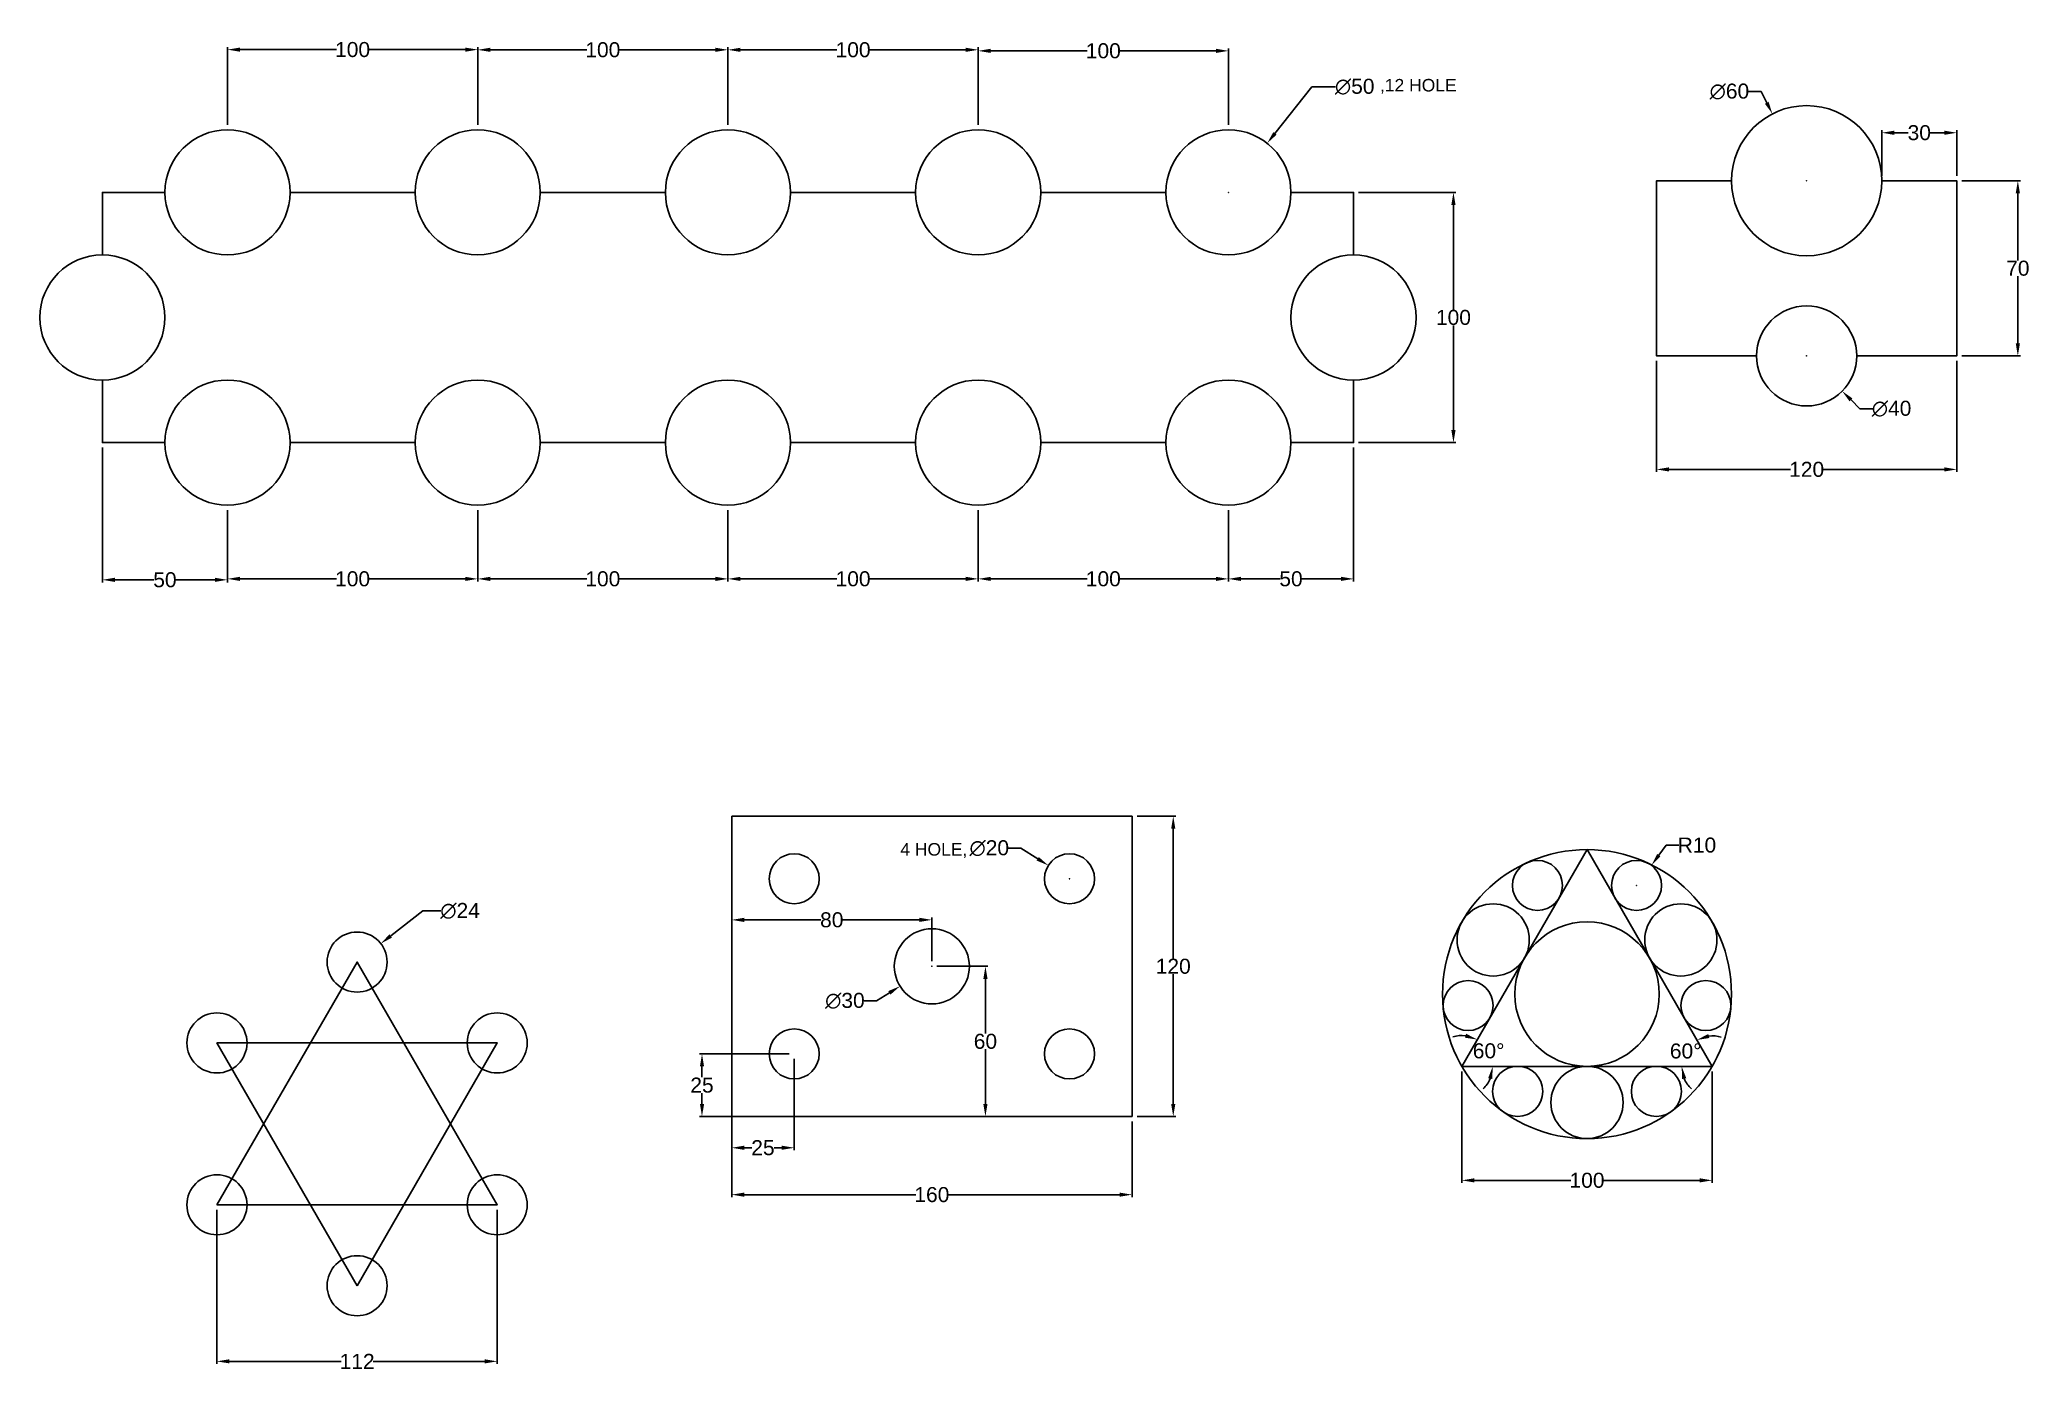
# Model space of a CAD drawing. Header units: millimetres. Extents: x 157 to 952, y 345 to 877.
import ezdxf

# ---------------------------------------------------------------- set-up
doc = ezdxf.new("R2010")
doc.units = ezdxf.units.MM
doc.header["$MEASUREMENT"] = 0
doc.styles.get("Standard").update_dxf_attribs({"font": 'arial.ttf'})
doc.dimstyles.get("Standard").update_dxf_attribs({"dimtxt": 6, "dimasz": 5, "dimexe": 1, "dimexo": 2, "dimgap": 0.09, "dimtad": 0, "dimtih": 1, "dimtoh": 1, "dimdec": 0, "dimzin": 0, "dimdsep": 46, "dimtxsty": 'Standard', "dimcen": 0.09, "dimadec": 0, "dimazin": 0, "dimtfac": 1, "dimtdec": 0, "dimtofl": 0, "dimtmove": 0, "dimatfit": 3, "dimfxl": 1, "dimtolj": 1, "dimtzin": 0, "dimarcsym": 0})

# ---------------------------------------------------------------- blocks, each defined once
blk = doc.blocks.new('*D2')
at = {"color": 0, "lineweight": -2, "ltscale": 0.5, "transparency": 16777216}
for p, q in [((231.5, 843.5), (231.5, 874.53)), ((331.5, 843.5), (331.5, 874.53)), ((236.5, 873.53), (275.08, 873.53)), ((326.5, 873.53), (287.93, 873.53))]:
    blk.add_line(p, q, dxfattribs=at)
at = {"color": 0, "ltscale": 0.5, "transparency": 16777216}
for points in [[(236.5, 874.36), (236.5, 872.69), (231.5, 873.53)], [(326.5, 874.36), (326.5, 872.69), (331.5, 873.53)]]:
    blk.add_solid(points, dxfattribs=at)
at = {"layer": 'Defpoints', "color": 0, "ltscale": 0.5, "transparency": 16777216}
for p in [(331.5, 873.53), (231.5, 841.5), (331.5, 841.5)]:
    blk.add_point(p, dxfattribs=at)
at = {"color": 0, "ltscale": 0.5, "transparency": 16777216, "insert": (281.5, 873.53), "char_height": 6, "attachment_point": 5}
blk.add_mtext('\\A1;100', dxfattribs=at)
blk = doc.blocks.new('*D3')
at = {"color": 0, "lineweight": -2, "ltscale": 0.5, "transparency": 16777216}
for p, q in [((331.5, 843.5), (331.5, 874.46)), ((336.5, 873.46), (375.08, 873.46)), ((426.5, 873.46), (387.93, 873.46)), ((431.5, 843.5), (431.5, 874.46))]:
    blk.add_line(p, q, dxfattribs=at)
at = {"color": 0, "ltscale": 0.5, "transparency": 16777216}
for points in [[(336.5, 874.29), (336.5, 872.63), (331.5, 873.46)], [(426.5, 874.29), (426.5, 872.63), (431.5, 873.46)]]:
    blk.add_solid(points, dxfattribs=at)
at = {"layer": 'Defpoints', "color": 0, "ltscale": 0.5, "transparency": 16777216}
for p in [(431.5, 873.46), (331.5, 841.5), (431.5, 841.5)]:
    blk.add_point(p, dxfattribs=at)
at = {"color": 0, "ltscale": 0.5, "transparency": 16777216, "insert": (381.5, 873.46), "char_height": 6, "attachment_point": 5}
blk.add_mtext('\\A1;100', dxfattribs=at)
blk = doc.blocks.new('*D4')
at = {"color": 0, "lineweight": -2, "ltscale": 0.5, "transparency": 16777216}
for p, q in [((431.5, 843.5), (431.5, 874.46)), ((436.5, 873.46), (475.08, 873.46)), ((526.5, 873.46), (487.93, 873.46)), ((531.5, 843.5), (531.5, 874.46))]:
    blk.add_line(p, q, dxfattribs=at)
at = {"color": 0, "ltscale": 0.5, "transparency": 16777216}
for points in [[(436.5, 874.29), (436.5, 872.63), (431.5, 873.46)], [(526.5, 874.29), (526.5, 872.63), (531.5, 873.46)]]:
    blk.add_solid(points, dxfattribs=at)
at = {"layer": 'Defpoints', "color": 0, "ltscale": 0.5, "transparency": 16777216}
for p in [(531.5, 873.46), (431.5, 841.5), (531.5, 841.5)]:
    blk.add_point(p, dxfattribs=at)
at = {"color": 0, "ltscale": 0.5, "transparency": 16777216, "insert": (481.5, 873.46), "char_height": 6, "attachment_point": 5}
blk.add_mtext('\\A1;100', dxfattribs=at)
blk = doc.blocks.new('*D5')
at = {"color": 0, "lineweight": -2, "ltscale": 0.5, "transparency": 16777216}
for p, q in [((531.5, 843.5), (531.5, 874.04)), ((536.5, 873.04), (575.08, 873.04)), ((626.5, 873.04), (587.93, 873.04)), ((631.5, 843.5), (631.5, 874.04))]:
    blk.add_line(p, q, dxfattribs=at)
at = {"color": 0, "ltscale": 0.5, "transparency": 16777216}
for points in [[(536.5, 873.88), (536.5, 872.21), (531.5, 873.04)], [(626.5, 873.88), (626.5, 872.21), (631.5, 873.04)]]:
    blk.add_solid(points, dxfattribs=at)
at = {"layer": 'Defpoints', "color": 0, "ltscale": 0.5, "transparency": 16777216}
for p in [(631.5, 873.04), (531.5, 841.5), (631.5, 841.5)]:
    blk.add_point(p, dxfattribs=at)
at = {"color": 0, "ltscale": 0.5, "transparency": 16777216, "insert": (581.5, 873.04), "char_height": 6, "attachment_point": 5}
blk.add_mtext('\\A1;100', dxfattribs=at)
blk = doc.blocks.new('*D6')
at = {"color": 0, "lineweight": -2, "ltscale": 0.5, "transparency": 16777216}
for p, q in [((231.5, 689.5), (231.5, 661.05)), ((331.5, 689.5), (331.5, 661.05)), ((236.5, 662.05), (275.08, 662.05)), ((326.5, 662.05), (287.93, 662.05))]:
    blk.add_line(p, q, dxfattribs=at)
at = {"color": 0, "ltscale": 0.5, "transparency": 16777216}
for points in [[(236.5, 662.88), (236.5, 661.22), (231.5, 662.05)], [(326.5, 662.88), (326.5, 661.22), (331.5, 662.05)]]:
    blk.add_solid(points, dxfattribs=at)
at = {"layer": 'Defpoints', "color": 0, "ltscale": 0.5, "transparency": 16777216}
for p in [(231.5, 691.5), (331.5, 691.5), (331.5, 662.05)]:
    blk.add_point(p, dxfattribs=at)
at = {"color": 0, "ltscale": 0.5, "transparency": 16777216, "insert": (281.5, 662.05), "char_height": 6, "attachment_point": 5}
blk.add_mtext('\\A1;100', dxfattribs=at)
blk = doc.blocks.new('*D7')
at = {"color": 0, "lineweight": -2, "ltscale": 0.5, "transparency": 16777216}
for p, q in [((331.5, 689.5), (331.5, 661.05)), ((431.5, 689.5), (431.5, 661.05)), ((336.5, 662.05), (375.08, 662.05)), ((426.5, 662.05), (387.93, 662.05))]:
    blk.add_line(p, q, dxfattribs=at)
at = {"color": 0, "ltscale": 0.5, "transparency": 16777216}
for points in [[(336.5, 662.88), (336.5, 661.22), (331.5, 662.05)], [(426.5, 662.88), (426.5, 661.22), (431.5, 662.05)]]:
    blk.add_solid(points, dxfattribs=at)
at = {"layer": 'Defpoints', "color": 0, "ltscale": 0.5, "transparency": 16777216}
for p in [(331.5, 691.5), (431.5, 691.5), (431.5, 662.05)]:
    blk.add_point(p, dxfattribs=at)
at = {"color": 0, "ltscale": 0.5, "transparency": 16777216, "insert": (381.5, 662.05), "char_height": 6, "attachment_point": 5}
blk.add_mtext('\\A1;100', dxfattribs=at)
blk = doc.blocks.new('*D9')
at = {"color": 0, "lineweight": -2, "ltscale": 0.5, "transparency": 16777216}
for p, q in [((531.5, 689.5), (531.5, 661.05)), ((631.5, 689.5), (631.5, 661.05)), ((536.5, 662.05), (575.08, 662.05)), ((626.5, 662.05), (587.93, 662.05))]:
    blk.add_line(p, q, dxfattribs=at)
at = {"color": 0, "ltscale": 0.5, "transparency": 16777216}
for points in [[(536.5, 662.88), (536.5, 661.22), (531.5, 662.05)], [(626.5, 662.88), (626.5, 661.22), (631.5, 662.05)]]:
    blk.add_solid(points, dxfattribs=at)
at = {"layer": 'Defpoints', "color": 0, "ltscale": 0.5, "transparency": 16777216}
for p in [(531.5, 691.5), (631.5, 691.5), (631.5, 662.05)]:
    blk.add_point(p, dxfattribs=at)
at = {"color": 0, "ltscale": 0.5, "transparency": 16777216, "insert": (581.5, 662.05), "char_height": 6, "attachment_point": 5}
blk.add_mtext('\\A1;100', dxfattribs=at)
blk = doc.blocks.new('*D10')
at = {"color": 0, "lineweight": -2, "ltscale": 0.5, "transparency": 16777216}
for p, q in [((431.5, 689.5), (431.5, 661.05)), ((531.5, 689.5), (531.5, 661.05)), ((436.5, 662.05), (475.08, 662.05)), ((526.5, 662.05), (487.93, 662.05))]:
    blk.add_line(p, q, dxfattribs=at)
at = {"color": 0, "ltscale": 0.5, "transparency": 16777216}
for points in [[(436.5, 662.88), (436.5, 661.22), (431.5, 662.05)], [(526.5, 662.88), (526.5, 661.22), (531.5, 662.05)]]:
    blk.add_solid(points, dxfattribs=at)
at = {"layer": 'Defpoints', "color": 0, "ltscale": 0.5, "transparency": 16777216}
for p in [(431.5, 691.5), (531.5, 691.5), (531.5, 662.05)]:
    blk.add_point(p, dxfattribs=at)
at = {"color": 0, "ltscale": 0.5, "transparency": 16777216, "insert": (481.5, 662.05), "char_height": 6, "attachment_point": 5}
blk.add_mtext('\\A1;100', dxfattribs=at)
blk = doc.blocks.new('*D11')
at = {"color": 0, "lineweight": -2, "ltscale": 0.5, "transparency": 16777216}
for p, q in [((681.5, 714.5), (681.5, 661.05)), ((631.5, 689.5), (631.5, 661.05)), ((636.5, 662.05), (652.13, 662.05)), ((676.5, 662.05), (660.88, 662.05))]:
    blk.add_line(p, q, dxfattribs=at)
at = {"color": 0, "ltscale": 0.5, "transparency": 16777216}
for points in [[(636.5, 662.88), (636.5, 661.22), (631.5, 662.05)], [(676.5, 662.88), (676.5, 661.22), (681.5, 662.05)]]:
    blk.add_solid(points, dxfattribs=at)
at = {"layer": 'Defpoints', "color": 0, "ltscale": 0.5, "transparency": 16777216}
for p in [(681.5, 716.5), (631.5, 691.5), (681.5, 662.05)]:
    blk.add_point(p, dxfattribs=at)
at = {"color": 0, "ltscale": 0.5, "transparency": 16777216, "insert": (656.5, 662.05), "char_height": 6, "attachment_point": 5}
blk.add_mtext('\\A1;50', dxfattribs=at)
blk = doc.blocks.new('*D12')
at = {"color": 0, "lineweight": -2, "ltscale": 0.5, "transparency": 16777216}
for p, q in [((181.5, 714.5), (181.5, 660.67)), ((231.5, 689.5), (231.5, 660.67)), ((186.5, 661.67), (202.13, 661.67)), ((226.5, 661.67), (210.88, 661.67))]:
    blk.add_line(p, q, dxfattribs=at)
at = {"color": 0, "ltscale": 0.5, "transparency": 16777216}
for points in [[(186.5, 662.5), (186.5, 660.84), (181.5, 661.67)], [(226.5, 662.5), (226.5, 660.84), (231.5, 661.67)]]:
    blk.add_solid(points, dxfattribs=at)
at = {"layer": 'Defpoints', "color": 0, "ltscale": 0.5, "transparency": 16777216}
for p in [(181.5, 716.5), (231.5, 691.5), (231.5, 661.67)]:
    blk.add_point(p, dxfattribs=at)
at = {"color": 0, "ltscale": 0.5, "transparency": 16777216, "insert": (206.5, 661.67), "char_height": 6, "attachment_point": 5}
blk.add_mtext('\\A1;50', dxfattribs=at)
blk = doc.blocks.new('*D13')
at = {"color": 0, "lineweight": -2, "ltscale": 0.5, "transparency": 16777216}
for p, q in [((683.5, 816.5), (722.42, 816.5)), ((721.42, 811.5), (721.42, 769.66)), ((721.42, 721.5), (721.42, 763.35)), ((683.5, 716.5), (722.42, 716.5))]:
    blk.add_line(p, q, dxfattribs=at)
at = {"color": 0, "ltscale": 0.5, "transparency": 16777216}
for points in [[(720.59, 811.5), (722.26, 811.5), (721.42, 816.5)], [(720.59, 721.5), (722.26, 721.5), (721.42, 716.5)]]:
    blk.add_solid(points, dxfattribs=at)
at = {"layer": 'Defpoints', "color": 0, "ltscale": 0.5, "transparency": 16777216}
for p in [(681.5, 816.5), (681.5, 716.5), (721.42, 716.5)]:
    blk.add_point(p, dxfattribs=at)
at = {"color": 0, "ltscale": 0.5, "transparency": 16777216, "insert": (721.42, 766.5), "char_height": 6, "attachment_point": 5}
blk.add_mtext('\\A1;100', dxfattribs=at)
blk = doc.blocks.new('*D14')
at = {"color": 0, "lineweight": -2, "ltscale": 0.5, "transparency": 16777216}
for p, q in [((924.57, 821.16), (947.96, 821.16)), ((946.96, 816.16), (946.96, 789.32)), ((946.96, 756.16), (946.96, 783.01)), ((924.57, 751.16), (947.96, 751.16))]:
    blk.add_line(p, q, dxfattribs=at)
at = {"color": 0, "ltscale": 0.5, "transparency": 16777216}
for points in [[(946.13, 816.16), (947.8, 816.16), (946.96, 821.16)], [(946.13, 756.16), (947.8, 756.16), (946.96, 751.16)]]:
    blk.add_solid(points, dxfattribs=at)
at = {"layer": 'Defpoints', "color": 0, "ltscale": 0.5, "transparency": 16777216}
for p in [(922.57, 821.16), (922.57, 751.16), (946.96, 751.16)]:
    blk.add_point(p, dxfattribs=at)
at = {"color": 0, "ltscale": 0.5, "transparency": 16777216, "insert": (946.96, 786.16), "char_height": 6, "attachment_point": 5}
blk.add_mtext('\\A1;70', dxfattribs=at)
blk = doc.blocks.new('*D15')
at = {"color": 0, "lineweight": -2, "ltscale": 0.5, "transparency": 16777216}
for p, q in [((802.57, 749.16), (802.57, 704.79)), ((922.57, 749.16), (922.57, 704.79)), ((807.57, 705.79), (856.14, 705.79)), ((917.57, 705.79), (868.99, 705.79))]:
    blk.add_line(p, q, dxfattribs=at)
at = {"color": 0, "ltscale": 0.5, "transparency": 16777216}
for points in [[(807.57, 706.63), (807.57, 704.96), (802.57, 705.79)], [(917.57, 706.63), (917.57, 704.96), (922.57, 705.79)]]:
    blk.add_solid(points, dxfattribs=at)
at = {"layer": 'Defpoints', "color": 0, "ltscale": 0.5, "transparency": 16777216}
for p in [(802.57, 751.16), (922.57, 751.16), (922.57, 705.79)]:
    blk.add_point(p, dxfattribs=at)
at = {"color": 0, "ltscale": 0.5, "transparency": 16777216, "insert": (862.57, 705.79), "char_height": 6, "attachment_point": 5}
blk.add_mtext('\\A1;120', dxfattribs=at)
blk = doc.blocks.new('*D16')
at = {"color": 0, "lineweight": -2, "ltscale": 0.5, "transparency": 16777216}
for p, q in [((892.57, 823.16), (892.57, 841.32)), ((897.57, 840.32), (903.19, 840.32)), ((917.57, 840.32), (911.94, 840.32)), ((922.57, 823.16), (922.57, 841.32))]:
    blk.add_line(p, q, dxfattribs=at)
at = {"color": 0, "ltscale": 0.5, "transparency": 16777216}
for points in [[(897.57, 841.15), (897.57, 839.48), (892.57, 840.32)], [(917.57, 841.15), (917.57, 839.48), (922.57, 840.32)]]:
    blk.add_solid(points, dxfattribs=at)
at = {"layer": 'Defpoints', "color": 0, "ltscale": 0.5, "transparency": 16777216}
for p in [(922.57, 840.32), (892.57, 821.16), (922.57, 821.16)]:
    blk.add_point(p, dxfattribs=at)
at = {"color": 0, "ltscale": 0.5, "transparency": 16777216, "insert": (907.57, 840.32), "char_height": 6, "attachment_point": 5}
blk.add_mtext('\\A1;30', dxfattribs=at)
blk = doc.blocks.new('*D17')
at = {"color": 0, "lineweight": -2, "ltscale": 0.5, "transparency": 16777216}
for p, q in [((839.33, 856.77), (844.33, 856.77)), ((844.33, 856.77), (846.61, 852.31)), ((862.48, 821.16), (862.66, 821.16)), ((862.57, 821.07), (862.57, 821.25))]:
    blk.add_line(p, q, dxfattribs=at)
at = {"color": 0, "ltscale": 0.5, "transparency": 16777216}
blk.add_solid([(847.35, 852.69), (845.87, 851.94), (848.89, 847.86)], dxfattribs=at)
at = {"layer": 'Defpoints', "color": 0, "ltscale": 0.5, "transparency": 16777216}
for p in [(848.89, 847.86), (876.24, 794.46)]:
    blk.add_point(p, dxfattribs=at)
at = {"color": 0, "ltscale": 0.5, "transparency": 16777216, "insert": (831.69, 856.77), "char_height": 6, "attachment_point": 5}
blk.add_mtext('\\A1;∅60', dxfattribs=at)
blk = doc.blocks.new('*D18')
at = {"color": 0, "lineweight": -2, "ltscale": 0.5, "transparency": 16777216}
for p, q in [((862.48, 751.16), (862.66, 751.16)), ((862.57, 751.07), (862.57, 751.25)), ((883.86, 730.03), (880.31, 733.55)), ((888.86, 730.03), (883.86, 730.03))]:
    blk.add_line(p, q, dxfattribs=at)
at = {"color": 0, "ltscale": 0.5, "transparency": 16777216}
blk.add_solid([(880.9, 734.14), (879.72, 732.96), (876.76, 737.07)], dxfattribs=at)
at = {"layer": 'Defpoints', "color": 0, "ltscale": 0.5, "transparency": 16777216}
for p in [(848.37, 765.25), (876.76, 737.07)]:
    blk.add_point(p, dxfattribs=at)
at = {"color": 0, "ltscale": 0.5, "transparency": 16777216, "insert": (896.5, 730.03), "char_height": 6, "attachment_point": 5}
blk.add_mtext('\\A1;∅40', dxfattribs=at)
blk = doc.blocks.new('*D19')
at = {"color": 0, "lineweight": -2, "ltscale": 0.5, "transparency": 16777216}
for p, q in [((664.8, 858.7), (650.09, 840.05)), ((674.32, 858.7), (664.8, 858.7)), ((631.41, 816.5), (631.59, 816.5)), ((631.5, 816.41), (631.5, 816.59))]:
    blk.add_line(p, q, dxfattribs=at)
at = {"color": 0, "ltscale": 0.5, "transparency": 16777216}
blk.add_solid([(649.43, 840.57), (650.74, 839.54), (646.99, 836.13)], dxfattribs=at)
at = {"layer": 'Defpoints', "color": 0, "ltscale": 0.5, "transparency": 16777216}
for p in [(646.99, 836.13), (616.01, 796.88)]:
    blk.add_point(p, dxfattribs=at)
at = {"color": 0, "ltscale": 0.5, "transparency": 16777216, "insert": (681.96, 858.7), "char_height": 6, "attachment_point": 5}
blk.add_mtext('\\A1;∅50', dxfattribs=at)
blk = doc.blocks.new('*D21')
at = {"color": 0, "lineweight": -2, "ltscale": 0.5, "transparency": 16777216}
for p, q in [((806.48, 555.66), (803.51, 551.64)), ((811.48, 555.66), (806.48, 555.66)), ((794.51, 539.57), (794.69, 539.57)), ((794.6, 539.48), (794.6, 539.66))]:
    blk.add_line(p, q, dxfattribs=at)
at = {"color": 0, "ltscale": 0.5, "transparency": 16777216}
blk.add_solid([(802.84, 552.13), (804.18, 551.14), (800.54, 547.61)], dxfattribs=at)
at = {"layer": 'Defpoints', "color": 0, "ltscale": 0.5, "transparency": 16777216}
for p in [(800.54, 547.61), (794.6, 539.57)]:
    blk.add_point(p, dxfattribs=at)
at = {"color": 0, "ltscale": 0.5, "transparency": 16777216, "insert": (818.73, 555.66), "char_height": 6, "attachment_point": 5}
blk.add_mtext('\\A1;R10', dxfattribs=at)
blk = doc.blocks.new('*D22')
at = {"color": 0, "lineweight": -2, "ltscale": 0.5, "transparency": 16777216}
for p, q in [((724.8, 465.27), (724.8, 420.71)), ((824.8, 465.27), (824.8, 420.71)), ((729.8, 421.71), (768.37, 421.71)), ((819.8, 421.71), (781.22, 421.71))]:
    blk.add_line(p, q, dxfattribs=at)
at = {"color": 0, "ltscale": 0.5, "transparency": 16777216}
for points in [[(729.8, 422.54), (729.8, 420.87), (724.8, 421.71)], [(819.8, 422.54), (819.8, 420.87), (824.8, 421.71)]]:
    blk.add_solid(points, dxfattribs=at)
at = {"layer": 'Defpoints', "color": 0, "ltscale": 0.5, "transparency": 16777216}
for p in [(724.8, 467.27), (824.8, 467.27), (824.8, 421.71)]:
    blk.add_point(p, dxfattribs=at)
at = {"color": 0, "ltscale": 0.5, "transparency": 16777216, "insert": (774.8, 421.71), "char_height": 6, "attachment_point": 5}
blk.add_mtext('\\A1;100', dxfattribs=at)
blk = doc.blocks.new('*D23')
at = {"color": 0, "lineweight": -2, "ltscale": 0.5, "transparency": 16777216}
for p, q in [((514.99, 507.23), (535.39, 507.23)), ((534.39, 502.23), (534.39, 480.39)), ((534.39, 452.23), (534.39, 474.08)), ((514.99, 447.23), (535.39, 447.23))]:
    blk.add_line(p, q, dxfattribs=at)
at = {"color": 0, "ltscale": 0.5, "transparency": 16777216}
for points in [[(533.56, 502.23), (535.23, 502.23), (534.39, 507.23)], [(533.56, 452.23), (535.23, 452.23), (534.39, 447.23)]]:
    blk.add_solid(points, dxfattribs=at)
at = {"layer": 'Defpoints', "color": 0, "ltscale": 0.5, "transparency": 16777216}
for p in [(512.99, 507.23), (512.99, 447.23), (534.39, 447.23)]:
    blk.add_point(p, dxfattribs=at)
at = {"color": 0, "ltscale": 0.5, "transparency": 16777216, "insert": (534.39, 477.23), "char_height": 6, "attachment_point": 5}
blk.add_mtext('\\A1;60', dxfattribs=at)
blk = doc.blocks.new('*D24')
at = {"color": 0, "lineweight": -2, "ltscale": 0.5, "transparency": 16777216}
for p, q in [((432.99, 509.23), (432.99, 526.79)), ((437.99, 525.79), (468.61, 525.79)), ((507.99, 525.79), (477.37, 525.79)), ((512.99, 509.23), (512.99, 526.79))]:
    blk.add_line(p, q, dxfattribs=at)
at = {"color": 0, "ltscale": 0.5, "transparency": 16777216}
for points in [[(437.99, 526.62), (437.99, 524.96), (432.99, 525.79)], [(507.99, 526.62), (507.99, 524.96), (512.99, 525.79)]]:
    blk.add_solid(points, dxfattribs=at)
at = {"layer": 'Defpoints', "color": 0, "ltscale": 0.5, "transparency": 16777216}
for p in [(432.99, 525.79), (432.99, 507.23), (512.99, 507.23)]:
    blk.add_point(p, dxfattribs=at)
at = {"color": 0, "ltscale": 0.5, "transparency": 16777216, "insert": (472.99, 525.79), "char_height": 6, "attachment_point": 5}
blk.add_mtext('\\A1;80', dxfattribs=at)
blk = doc.blocks.new('*D25')
at = {"color": 0, "lineweight": -2, "ltscale": 0.5, "transparency": 16777216}
for p, q in [((455.99, 472.23), (420.13, 472.23)), ((421.13, 467.23), (421.13, 462.89)), ((421.13, 452.23), (421.13, 456.58)), ((455.99, 447.23), (420.13, 447.23))]:
    blk.add_line(p, q, dxfattribs=at)
at = {"color": 0, "ltscale": 0.5, "transparency": 16777216}
for points in [[(420.3, 467.23), (421.97, 467.23), (421.13, 472.23)], [(420.3, 452.23), (421.97, 452.23), (421.13, 447.23)]]:
    blk.add_solid(points, dxfattribs=at)
at = {"layer": 'Defpoints', "color": 0, "ltscale": 0.5, "transparency": 16777216}
for p in [(457.99, 472.23), (421.13, 447.23), (457.99, 447.23)]:
    blk.add_point(p, dxfattribs=at)
at = {"color": 0, "ltscale": 0.5, "transparency": 16777216, "insert": (421.13, 459.73), "char_height": 6, "attachment_point": 5}
blk.add_mtext('\\A1;25', dxfattribs=at)
blk = doc.blocks.new('*D26')
at = {"color": 0, "lineweight": -2, "ltscale": 0.5, "transparency": 16777216}
for p, q in [((432.99, 470.23), (432.99, 433.73)), ((457.99, 470.23), (457.99, 433.73)), ((437.99, 434.73), (441.03, 434.73)), ((452.99, 434.73), (449.95, 434.73))]:
    blk.add_line(p, q, dxfattribs=at)
at = {"color": 0, "ltscale": 0.5, "transparency": 16777216}
for points in [[(437.99, 435.57), (437.99, 433.9), (432.99, 434.73)], [(452.99, 435.57), (452.99, 433.9), (457.99, 434.73)]]:
    blk.add_solid(points, dxfattribs=at)
at = {"layer": 'Defpoints', "color": 0, "ltscale": 0.5, "transparency": 16777216}
for p in [(432.99, 472.23), (457.99, 472.23), (432.99, 434.73)]:
    blk.add_point(p, dxfattribs=at)
at = {"color": 0, "ltscale": 0.5, "transparency": 16777216, "insert": (445.49, 434.73), "char_height": 6, "attachment_point": 5}
blk.add_mtext('\\A1;25', dxfattribs=at)
blk = doc.blocks.new('*D27')
at = {"color": 0, "lineweight": -2, "ltscale": 0.5, "transparency": 16777216}
for p, q in [((432.99, 445.23), (432.99, 414.99)), ((592.99, 445.23), (592.99, 414.99)), ((437.99, 415.99), (506.57, 415.99)), ((587.99, 415.99), (519.42, 415.99))]:
    blk.add_line(p, q, dxfattribs=at)
at = {"color": 0, "ltscale": 0.5, "transparency": 16777216}
for points in [[(437.99, 416.82), (437.99, 415.15), (432.99, 415.99)], [(587.99, 416.82), (587.99, 415.15), (592.99, 415.99)]]:
    blk.add_solid(points, dxfattribs=at)
at = {"layer": 'Defpoints', "color": 0, "ltscale": 0.5, "transparency": 16777216}
for p in [(432.99, 447.23), (592.99, 447.23), (592.99, 415.99)]:
    blk.add_point(p, dxfattribs=at)
at = {"color": 0, "ltscale": 0.5, "transparency": 16777216, "insert": (512.99, 415.99), "char_height": 6, "attachment_point": 5}
blk.add_mtext('\\A1;160', dxfattribs=at)
blk = doc.blocks.new('*D28')
at = {"color": 0, "lineweight": -2, "ltscale": 0.5, "transparency": 16777216}
for p, q in [((594.99, 567.23), (610.45, 567.23)), ((609.45, 562.23), (609.45, 510.39)), ((609.45, 452.23), (609.45, 504.08)), ((594.99, 447.23), (610.45, 447.23))]:
    blk.add_line(p, q, dxfattribs=at)
at = {"color": 0, "ltscale": 0.5, "transparency": 16777216}
for points in [[(608.62, 562.23), (610.29, 562.23), (609.45, 567.23)], [(608.62, 452.23), (610.29, 452.23), (609.45, 447.23)]]:
    blk.add_solid(points, dxfattribs=at)
at = {"layer": 'Defpoints', "color": 0, "ltscale": 0.5, "transparency": 16777216}
for p in [(592.99, 567.23), (592.99, 447.23), (609.45, 447.23)]:
    blk.add_point(p, dxfattribs=at)
at = {"color": 0, "ltscale": 0.5, "transparency": 16777216, "insert": (609.45, 507.23), "char_height": 6, "attachment_point": 5}
blk.add_mtext('\\A1;120', dxfattribs=at)
blk = doc.blocks.new('*D29')
at = {"color": 0, "lineweight": -2, "ltscale": 0.5, "transparency": 16777216}
for p, q in [((227.31, 409.95), (227.31, 348.38)), ((339.31, 409.95), (339.31, 348.38)), ((232.31, 349.38), (276.91, 349.38)), ((334.31, 349.38), (289.72, 349.38))]:
    blk.add_line(p, q, dxfattribs=at)
at = {"color": 0, "ltscale": 0.5, "transparency": 16777216}
for points in [[(232.31, 350.22), (232.31, 348.55), (227.31, 349.38)], [(334.31, 350.22), (334.31, 348.55), (339.31, 349.38)]]:
    blk.add_solid(points, dxfattribs=at)
at = {"layer": 'Defpoints', "color": 0, "ltscale": 0.5, "transparency": 16777216}
for p in [(227.31, 411.95), (339.31, 411.95), (339.31, 349.38)]:
    blk.add_point(p, dxfattribs=at)
at = {"color": 0, "ltscale": 0.5, "transparency": 16777216, "insert": (283.31, 349.38), "char_height": 6, "attachment_point": 5}
blk.add_mtext('\\A1;112', dxfattribs=at)
blk = doc.blocks.new('*D30')
at = {"color": 0, "lineweight": -2, "ltscale": 0.5, "transparency": 16777216}
for p, q in [((309.57, 529.35), (296.73, 519.37)), ((316.82, 529.35), (309.57, 529.35)), ((283.22, 508.94), (283.4, 508.94)), ((283.31, 508.85), (283.31, 509.03))]:
    blk.add_line(p, q, dxfattribs=at)
at = {"color": 0, "ltscale": 0.5, "transparency": 16777216}
blk.add_solid([(296.22, 520.03), (297.24, 518.72), (292.79, 516.31)], dxfattribs=at)
at = {"layer": 'Defpoints', "color": 0, "ltscale": 0.5, "transparency": 16777216}
for p in [(292.79, 516.31), (273.84, 501.57)]:
    blk.add_point(p, dxfattribs=at)
at = {"color": 0, "ltscale": 0.5, "transparency": 16777216, "insert": (324.46, 529.35), "char_height": 6, "attachment_point": 5}
blk.add_mtext('\\A1;∅24', dxfattribs=at)
blk = doc.blocks.new('*D31')
at = {"color": 0, "lineweight": -2, "ltscale": 0.5, "transparency": 16777216}
for start, end in [(83.39297, 106.78594), (313.21406, 336.60703)]:
    blk.add_arc((724.8, 467.27), 12.33, start, end, dxfattribs=at)
at = {"color": 0, "ltscale": 0.5, "transparency": 16777216}
for points in [[(726.48, 480.31), (725.96, 478.73), (730.97, 477.95)], [(735.3, 462.54), (736.93, 462.2), (737.13, 467.27)]]:
    blk.add_solid(points, dxfattribs=at)
at = {"layer": 'Defpoints', "color": 0, "ltscale": 0.5, "transparency": 16777216}
for p in [(774.8, 553.87), (736.39, 471.48), (724.8, 467.27), (724.8, 467.27), (824.8, 467.27)]:
    blk.add_point(p, dxfattribs=at)
at = {"color": 0, "ltscale": 0.5, "transparency": 16777216, "insert": (735.48, 473.43), "char_height": 6, "attachment_point": 5}
blk.add_mtext('\\A1;60°', dxfattribs=at)
blk = doc.blocks.new('*D32')
at = {"color": 0, "lineweight": -2, "ltscale": 0.5, "transparency": 16777216}
for start, end in [(72.65043, 96.32522), (203.67478, 227.34957)]:
    blk.add_arc((824.8, 467.27), 12.19, start, end, dxfattribs=at)
at = {"color": 0, "ltscale": 0.5, "transparency": 16777216}
for points in [[(823.72, 478.59), (823.2, 480.17), (818.71, 477.82)], [(812.82, 462.2), (814.45, 462.54), (812.61, 467.27)]]:
    blk.add_solid(points, dxfattribs=at)
at = {"layer": 'Defpoints', "color": 0, "ltscale": 0.5, "transparency": 16777216}
for p in [(774.8, 553.87), (815.46, 475.1), (724.8, 467.27), (824.8, 467.27), (824.8, 467.27)]:
    blk.add_point(p, dxfattribs=at)
at = {"color": 0, "ltscale": 0.5, "transparency": 16777216, "insert": (814.24, 473.36), "char_height": 6, "attachment_point": 5}
blk.add_mtext('\\A1;60°', dxfattribs=at)
blk = doc.blocks.new('*D33')
at = {"color": 0, "lineweight": -2, "ltscale": 0.5, "transparency": 16777216}
for p, q in [((512.9, 507.23), (513.08, 507.23)), ((512.99, 507.14), (512.99, 507.32)), ((485.88, 493.43), (490.88, 493.43)), ((490.88, 493.43), (496.03, 496.64))]:
    blk.add_line(p, q, dxfattribs=at)
at = {"color": 0, "ltscale": 0.5, "transparency": 16777216}
blk.add_solid([(495.59, 497.35), (496.47, 495.94), (500.27, 499.29)], dxfattribs=at)
at = {"layer": 'Defpoints', "color": 0, "ltscale": 0.5, "transparency": 16777216}
for p in [(525.72, 515.18), (500.27, 499.29)]:
    blk.add_point(p, dxfattribs=at)
at = {"color": 0, "ltscale": 0.5, "transparency": 16777216, "insert": (478.24, 493.43), "char_height": 6, "attachment_point": 5}
blk.add_mtext('\\A1;∅30', dxfattribs=at)
blk = doc.blocks.new('*D34')
at = {"color": 0, "lineweight": -2, "ltscale": 0.5, "transparency": 16777216}
for p, q in [((543.57, 554.42), (548.57, 554.42)), ((548.57, 554.42), (555.29, 550.21)), ((567.9, 542.23), (568.08, 542.23)), ((567.99, 542.14), (567.99, 542.32))]:
    blk.add_line(p, q, dxfattribs=at)
at = {"color": 0, "ltscale": 0.5, "transparency": 16777216}
blk.add_solid([(555.73, 550.91), (554.84, 549.5), (559.52, 547.55)], dxfattribs=at)
at = {"layer": 'Defpoints', "color": 0, "ltscale": 0.5, "transparency": 16777216}
for p in [(559.52, 547.55), (576.46, 536.92)]:
    blk.add_point(p, dxfattribs=at)
at = {"color": 0, "ltscale": 0.5, "transparency": 16777216, "insert": (535.93, 554.42), "char_height": 6, "attachment_point": 5}
blk.add_mtext('\\A1;∅20', dxfattribs=at)

msp = doc.modelspace()

# ---------------------------------------------------------------- linework, layer by layer
at = {"ltscale": 0.5}
for p, q in [((774.8, 553.87), (724.8, 467.27)), ((824.8, 467.27), (774.8, 553.87)), ((724.8, 467.27), (824.8, 467.27))]:
    msp.add_line(p, q, dxfattribs=at)
for points in [[(842.57, 751.16), (802.57, 751.16), (802.57, 821.16), (832.57, 821.16)], [(892.57, 821.16), (922.57, 821.16), (922.57, 751.16), (882.57, 751.16)], [(206.5, 816.5), (181.5, 816.5), (181.5, 791.5)], [(306.5, 816.5), (256.5, 816.5)], [(406.5, 816.5), (356.5, 816.5)], [(506.5, 816.5), (456.5, 816.5)], [(606.5, 816.5), (556.5, 816.5)], [(681.5, 791.5), (681.5, 816.5), (656.5, 816.5)], [(181.5, 741.5), (181.5, 716.5), (206.5, 716.5)], [(656.5, 716.5), (681.5, 716.5), (681.5, 741.5)], [(256.5, 716.5), (306.5, 716.5)], [(356.5, 716.5), (406.5, 716.5)], [(456.5, 716.5), (506.5, 716.5)], [(556.5, 716.5), (606.5, 716.5)]]:
    msp.add_lwpolyline(points, dxfattribs=at)
for points in [[(432.99, 567.23), (592.99, 567.23), (592.99, 447.23), (432.99, 447.23)], [(227.31, 411.95), (339.31, 411.95), (283.31, 508.94)], [(283.31, 379.61), (339.31, 476.61), (227.31, 476.61)]]:
    msp.add_lwpolyline(points, close=True, dxfattribs=at)
for centre, radius in [((862.57, 821.16), 30), ((231.5, 816.5), 25), ((331.5, 816.5), 25), ((431.5, 816.5), 25), ((531.5, 816.5), 25), ((631.5, 816.5), 25), ((181.5, 766.5), 25), ((681.5, 766.5), 25), ((862.57, 751.16), 20), ((231.5, 716.5), 25), ((331.5, 716.5), 25), ((431.5, 716.5), 25), ((531.5, 716.5), 25), ((631.5, 716.5), 25), ((457.99, 542.23), 10), ((567.99, 542.23), 10), ((774.8, 496.13), 57.74), ((755, 539.57), 10), ((794.6, 539.57), 10), ((737.3, 517.78), 14.43), ((774.8, 496.13), 28.87), ((812.3, 517.78), 14.43), ((283.31, 508.94), 12), ((512.99, 507.23), 15), ((727.28, 491.57), 10), ((822.32, 491.57), 10), ((227.31, 476.61), 12), ((339.31, 476.61), 12), ((457.99, 472.23), 10), ((567.99, 472.23), 10), ((747.09, 457.27), 10), ((774.8, 452.83), 14.43), ((802.51, 457.27), 10), ((227.31, 411.95), 12), ((339.31, 411.95), 12), ((283.31, 379.61), 12)]:
    msp.add_circle(centre, radius, dxfattribs=at)

# ---------------------------------------------------------------- texts
at = {"ltscale": 0.5, "char_height": 5, "attachment_point": 1}
for s, width, insert in [(',12 HOLE', 171.7528, (692.04, 861.82)), ('4 HOLE,', 81.8074, (500.38, 556.48))]:
    msp.add_mtext_dynamic_manual_height_columns(s, width=width, gutter_width=1, heights=[0], dxfattribs=dict(at, insert=insert))

# ---------------------------------------------------------------- dimensions: what is measured, and where the dimension line sits
at = {"ltscale": 0.5}
for base, p1, p2, picture, middle in [((331.5, 873.53), (231.5, 841.5), (331.5, 841.5), '*D2', (281.5, 873.53)), ((431.5, 873.46), (331.5, 841.5), (431.5, 841.5), '*D3', (381.5, 873.46)), ((531.5, 873.46), (431.5, 841.5), (531.5, 841.5), '*D4', (481.5, 873.46)), ((631.5, 873.04), (531.5, 841.5), (631.5, 841.5), '*D5', (581.5, 873.04)), ((922.57, 840.32), (892.57, 821.16), (922.57, 821.16), '*D16', (907.57, 840.32)), ((922.57, 705.79), (802.57, 751.16), (922.57, 751.16), '*D15', (862.57, 705.79)), ((231.5, 661.67), (181.5, 716.5), (231.5, 691.5), '*D12', (206.5, 661.67)), ((681.5, 662.05), (631.5, 691.5), (681.5, 716.5), '*D11', (656.5, 662.05)), ((331.5, 662.05), (231.5, 691.5), (331.5, 691.5), '*D6', (281.5, 662.05)), ((431.5, 662.05), (331.5, 691.5), (431.5, 691.5), '*D7', (381.5, 662.05)), ((531.5, 662.05), (431.5, 691.5), (531.5, 691.5), '*D10', (481.5, 662.05)), ((631.5, 662.05), (531.5, 691.5), (631.5, 691.5), '*D9', (581.5, 662.05)), ((432.99, 525.79), (512.99, 507.23), (432.99, 507.23), '*D24', (472.99, 525.79)), ((432.99, 434.73), (457.99, 472.23), (432.99, 472.23), '*D26', (445.49, 434.73)), ((824.8, 421.71), (724.8, 467.27), (824.8, 467.27), '*D22', (774.8, 421.71)), ((592.99, 415.99), (432.99, 447.23), (592.99, 447.23), '*D27', (512.99, 415.99)), ((339.31, 349.38), (227.31, 411.95), (339.31, 411.95), '*D29', (283.31, 349.38))]:
    dim = msp.add_linear_dim(base=base, p1=p1, p2=p2, dimstyle='Standard', dxfattribs=at)
    dim.commit()
    dim.dimension.update_dxf_attribs({"geometry": picture, "text_midpoint": middle})
for p1, p2, picture, middle in [((616.01, 796.88), (646.99, 836.13), '*D19', (681.96, 858.7)), ((576.46, 536.92), (559.52, 547.55), '*D34', (535.93, 554.42)), ((273.84, 501.57), (292.79, 516.31), '*D30', (324.46, 529.35)), ((525.72, 515.18), (500.27, 499.29), '*D33', (478.24, 493.43))]:
    dim = msp.add_diameter_dim_2p(p1=p1, p2=p2, dimstyle='Standard', dxfattribs=at)
    dim.commit()
    dim.dimension.update_dxf_attribs({"geometry": picture, "text_midpoint": middle, "dimtype": 163})
for p1, p2, picture, middle in [((876.24, 794.46), (848.89, 847.86), '*D17', (831.69, 856.77)), ((848.37, 765.25), (876.76, 737.07), '*D18', (896.5, 730.03))]:
    dim = msp.add_diameter_dim_2p(p1=p1, p2=p2, dimstyle='Standard', dxfattribs=at)
    dim.commit()
    dim.dimension.update_dxf_attribs({"geometry": picture, "text_midpoint": middle})
for base, p1, p2, picture, middle in [((946.96, 751.16), (922.57, 821.16), (922.57, 751.16), '*D14', (946.96, 786.16)), ((721.42, 716.5), (681.5, 816.5), (681.5, 716.5), '*D13', (721.42, 766.5)), ((609.45, 447.23), (592.99, 567.23), (592.99, 447.23), '*D28', (609.45, 507.23)), ((534.39, 447.23), (512.99, 507.23), (512.99, 447.23), '*D23', (534.39, 477.23)), ((421.13, 447.23), (457.99, 472.23), (457.99, 447.23), '*D25', (421.13, 459.73))]:
    dim = msp.add_linear_dim(base=base, p1=p1, p2=p2, angle=90, dimstyle='Standard', dxfattribs=at)
    dim.commit()
    dim.dimension.update_dxf_attribs({"geometry": picture, "text_midpoint": middle})
dim = msp.add_radius_dim(center=(794.6, 539.57), mpoint=(800.54, 547.61), dimstyle='Standard', dxfattribs=at)
dim.commit()
dim.dimension.update_dxf_attribs({"geometry": '*D21', "text_midpoint": (818.73, 555.66)})
for base, line2, picture, middle in [((736.39, 471.48), ((774.8, 553.87), (724.8, 467.27)), '*D31', (735.48, 473.43)), ((815.46, 475.1), ((824.8, 467.27), (774.8, 553.87)), '*D32', (814.24, 473.36))]:
    dim = msp.add_angular_dim_2l(base=base, line1=((724.8, 467.27), (824.8, 467.27)), line2=line2, dimstyle='Standard', dxfattribs=at)
    dim.commit()
    dim.dimension.update_dxf_attribs({"geometry": picture, "text_midpoint": middle})

doc.saveas('drawing.dxf')
